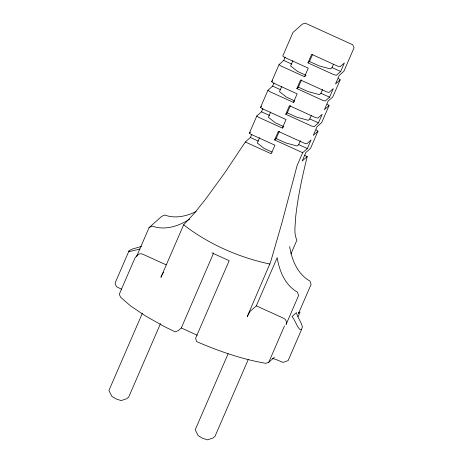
<?xml version="1.0" encoding="UTF-8"?>
<svg xmlns="http://www.w3.org/2000/svg" width="463" height="463" viewBox="0 0 463 463"><rect width="100%" height="100%" fill="white"/><g stroke="black" fill="none" stroke-linecap="round" stroke-linejoin="round"><path stroke-width="0.69" d="M141.603 246.385L131.949 249.175L129.015 250.859L129.009 251.687L139.988 249.019M304.637 155.365L307.229 156.54C302.2 176.953 297.663 197.556 295.516 218.495C295.394 225.556 293.583 233.549 296.922 240.077L290.955 253.863M301.627 329.372L302.397 326.71L301.193 323.255L297.385 315.824L296.407 312.67L292.003 316.588L293.785 318.984L297.645 326.513L299.625 329.297L301.627 329.372L288.113 360.608L282.98 362.413L275.52 359.282L272.151 358.443M136.562 255.981L135.022 257.885L119.275 294.277L120.64 297.281L130.659 305.979L145.666 316.05L164.44 326.629L175.164 331.855L178.359 330.599L181.305 327.978L213.669 252.896M256.328 305.846L283.605 318.255A4.763 4.647 48.4 0 1 286.065 324.499L298.594 295.544L297.489 292.141C285.104 285.289 279.305 270.965 277.198 257.619L256.328 305.846L250.049 311.431L247.219 316.588L270.548 262.237L281.828 223.189L297.101 165.546L302.663 152.703L307.334 148.548L311.038 139.982L306.755 143.796L304.208 143.16L278.315 131.382L274.611 139.942L302.663 152.703M129.015 250.859L115.501 282.089L115.131 283.761L116.433 286.655L121.7 289.311M196.196 211.481C186.647 216.273 175.095 218.912 164.776 215.023L161.57 216.464L149.109 227.547L136.579 256.502A4.763 4.647 48.4 0 1 142.749 254.187L166.124 264.819M142.39 313.173L108.921 390.512L111.832 396.357L115.999 398.903L121.138 400.593L126.856 398.672L128.726 397.011L160.482 323.637M251.808 134.195L250.385 137.488L245.321 141.991L224.891 172.618L205.312 199.553L194.095 213.576L183.637 224.815L160.91 277.325L161.703 275.635M245.321 141.991L271.214 153.768L274.918 145.208L251.183 134.409L249.412 133.084L256.826 115.958L261.497 111.803L262.92 108.51M256.826 115.958L258.591 117.284L282.326 128.083L286.03 119.518L262.301 108.724L260.53 107.399L267.938 90.273L272.614 86.118L274.038 82.825M267.938 90.273L269.709 91.599L293.444 102.398L297.148 93.833L273.413 83.039L271.648 81.708L279.056 64.583L283.726 60.427L285.156 57.134M259.54 137.702L257.26 142.974L264.142 148.455L272.151 152.101M270.658 112.017L268.378 117.284L275.254 122.77L283.883 126.694M281.77 86.332L279.49 91.599L286.371 97.085L294.381 100.731M292.888 60.647L290.608 65.914L297.483 71.4L306.118 75.324M285.729 114.257L289.433 105.697L315.326 117.475L317.873 118.106L322.155 114.297L318.451 122.863L314.169 126.671L311.616 126.034L285.729 114.257L287.286 112.874L290.423 105.628M296.841 88.572L300.551 80.006L326.438 91.784L328.985 92.421L333.267 88.612L329.563 97.172L325.281 100.986L322.734 100.349L296.841 88.572L298.398 87.183L301.535 79.943M307.959 62.887L311.663 54.321L337.556 66.099L340.102 66.736L344.385 62.927L340.681 71.487L336.398 75.295L333.852 74.665L307.959 62.887L309.515 61.498L312.652 54.252M274.611 139.942L276.168 138.559L279.305 131.313M279.056 64.583L280.827 65.914L304.556 76.708L308.265 68.148L284.531 57.348L282.76 56.023L292.952 32.479L302.298 24.163L305.221 23.15L352.684 44.743L354.079 47.718L343.893 71.267L339.217 75.423L335.513 83.982L340.183 79.827L338.418 78.502M276.168 138.559L285.879 142.974L297.148 146.007L298.704 144.618L300.412 140.671M287.286 112.874L296.997 117.289L308.26 120.322L309.816 118.933L311.246 115.64M298.398 87.183L308.109 91.605L319.377 94.631L320.934 93.248L322.647 89.295M309.515 61.498L319.227 65.914L330.495 68.946L332.052 67.563L333.476 64.27M316.188 129.871L317.954 131.203L310.546 148.328L305.869 152.483L302.165 161.043L307.229 156.54M327.3 104.187L329.071 105.518L321.658 122.637L316.987 126.793L313.283 135.358L317.954 131.203M340.183 79.827L332.775 96.952L328.099 101.108L324.395 109.673L329.071 105.518M228.12 353.749L195.224 429.774L198.141 435.614L202.308 438.166L207.447 439.85L213.165 437.934L215.035 436.268L248.214 359.589M211.909 252.844L229.168 260.698L195.843 337.706L195.623 338.453L196.74 341.671C218.941 351.185 241.941 359.259 265.808 363.316L268.76 362.274L284.508 325.883M298.079 316.663L300.088 312.033M161.969 275.068L162.663 273.812M163.005 273.182L163.746 272.175M271.648 81.708L272.684 80.788M260.53 107.399L261.566 106.473M304.556 76.708L305.597 75.787M249.412 133.084L250.454 132.158M293.444 102.398L294.48 101.472M282.326 128.083L283.368 127.157M268.76 362.274L274.403 357.257M189.703 219.109C178.903 226.106 164.938 230.742 152.315 226.106L149.109 227.547M269.941 264.072C238.908 257.416 208.772 244.302 183.637 224.815M332.052 67.563L340.681 71.487M283.726 60.427L291.742 64.073M320.934 93.248L329.563 97.172M272.614 86.118L280.63 89.758M309.816 118.933L318.451 122.863M261.497 111.803L269.512 115.449M298.704 144.618L307.334 148.548M250.385 137.488L258.395 141.134M181.305 327.978L197.29 335.247M289.664 246.536C291.765 259.882 297.564 274.212 309.95 281.058L311.055 284.461L298.525 313.416A4.763 4.647 48.4 0 0 298.861 312.241"/></g></svg>
